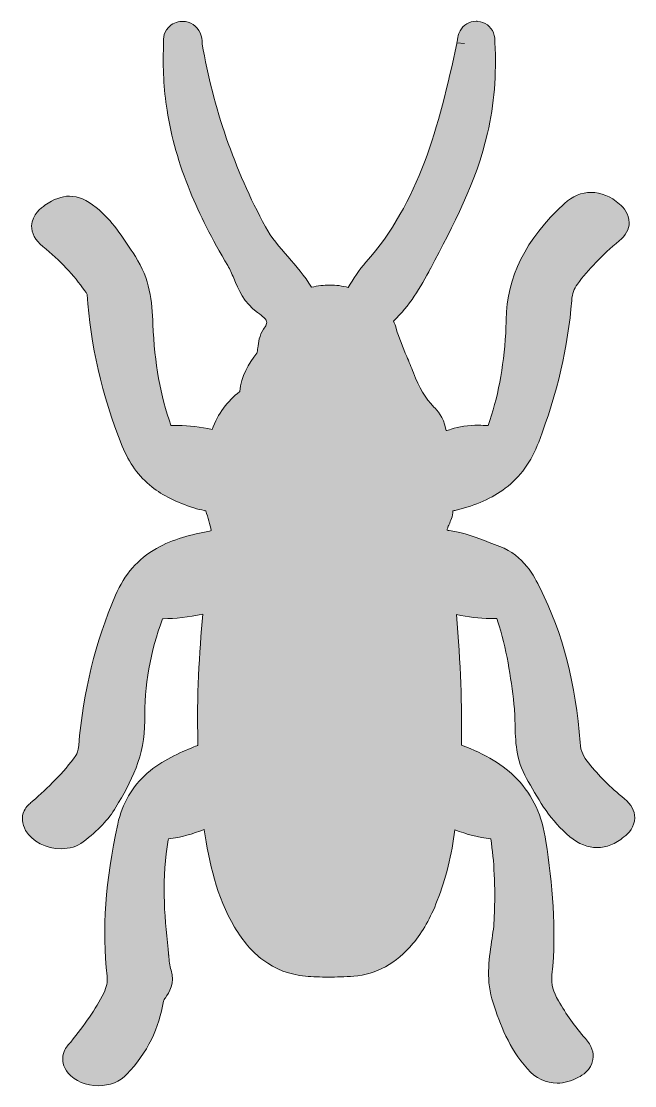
# Model space of a CAD drawing. Extents: x 55 to 1944, y -876 to -124.
# Drawn here: x 1014 to 1448, y -876 to -124 of the extents above; entities that cross this region are included whole.
import ezdxf

# ---------------------------------------------------------------- set-up
doc = ezdxf.new("R2010")
doc.units = 0
doc.header["$MEASUREMENT"] = 0
doc.layers.add('Layer 1', color=7, linetype='Continuous')

# ---------------------------------------------------------------- blocks, each defined once
blk = doc.blocks.new('block 2')
at = {"layer": 'Layer 1', "true_color": 0x532214}
h = blk.add_hatch(color=19, dxfattribs=at)
h.dxf.hatch_style = 2
edge = h.paths.add_edge_path()
edge.add_spline(control_points=[(1441.08, -673.59), (1431.03, -665.33), (1422.75, -657.08), (1415.78, -648.37), (1412.18, -643.88), (1410.15, -640.22), (1409.69, -633.81), (1406.81, -592.67), (1397.56, -556.97), (1381.43, -524.67), (1377.38, -516.55), (1369.83, -501.44), (1352.87, -495.2), (1350.4, -494.29), (1347.78, -493.25), (1345.47, -492.34), (1336.66, -488.86), (1327.55, -485.27), (1317.17, -483.95), (1316.51, -483.87), (1315.98, -483.77), (1315.56, -483.67), (1315.66, -483.21), (1315.82, -482.63), (1316.06, -481.91), (1316.27, -481.28), (1316.66, -480.4), (1317.01, -479.6), (1318.13, -477.07), (1319.52, -473.94), (1319.79, -470.05), (1320.25, -469.91), (1320.93, -469.71), (1321.94, -469.48), (1336.15, -466.13), (1347.53, -461.07), (1356.74, -454.03), (1367.41, -445.87), (1375.15, -435.18), (1380.42, -421.34), (1393.59, -386.74), (1401.23, -353.98), (1403.8, -321.2), (1404.18, -316.36), (1405.32, -313.13), (1407.84, -309.7), (1415.49, -299.3), (1425.17, -289.3), (1437.44, -279.11), (1442.02, -275.3), (1444.38, -270.99), (1444.44, -266.29), (1444.53, -259.94), (1440.57, -255.71), (1437.58, -253.09), (1431.43, -247.68), (1424.5, -244.82), (1417.55, -244.82), (1410.72, -244.82), (1404.16, -247.57), (1398.57, -252.76), (1370.94, -278.42), (1357.86, -304.53), (1357.41, -334.92), (1357.36, -338.23), (1357.25, -341.32), (1357.07, -344.37), (1355.56, -369.03), (1351.47, -390.4), (1344.58, -409.69), (1342.19, -409.55), (1340.01, -409.48), (1337.95, -409.48), (1330.48, -409.48), (1324.08, -410.41), (1318.4, -412.31), (1316.78, -412.86), (1315.66, -413.12), (1314.92, -413.24), (1314.79, -412.81), (1314.65, -412.21), (1314.5, -411.4), (1313.19, -404.15), (1308.36, -398.61), (1306.35, -396.57), (1300.18, -390.3), (1295.82, -383.05), (1291.76, -372.33), (1290.26, -368.39), (1288.56, -364.38), (1287.06, -360.84), (1284.33, -354.38), (1281.5, -347.71), (1279.67, -341.12), (1279.17, -339.34), (1278.47, -337.57), (1277.6, -335.89), (1289.19, -325.16), (1296.71, -312.02), (1303.98, -298.38), (1303.98, -298.38), (1304, -298.35), (1304, -298.35), (1319.87, -268.54), (1336.27, -237.72), (1344.26, -202.94), (1348.92, -182.62), (1350.61, -161.7), (1349.44, -138.96), (1349.44, -138.88), (1349.44, -138.77), (1349.43, -138.66), (1349.43, -138.66), (1349.43, -138.48), (1349.43, -138.48), (1349.43, -137.04), (1349.42, -134.63), (1348.41, -132.04), (1346.59, -127.38), (1342.47, -124.36), (1337.38, -123.93), (1336.99, -123.9), (1336.59, -123.88), (1336.18, -123.88), (1331.3, -123.88), (1327.03, -126.44), (1324.76, -130.74), (1323.56, -133.01), (1323.19, -135.26), (1322.97, -136.61), (1322.95, -136.77), (1322.92, -136.92), (1322.9, -137.06), (1322.89, -137.08), (1322.89, -137.09), (1322.89, -137.1), (1322.75, -137.85), (1322.68, -138.49), (1322.62, -139.01), (1322.62, -139.01), (1327.86, -139.6), (1327.86, -139.6), (1327.86, -139.6), (1322.62, -139.04), (1322.62, -139.04), (1322.6, -139.21), (1322.58, -139.37), (1322.56, -139.5), (1309.58, -199.15), (1295.77, -251.96), (1258.24, -294.15), (1253.22, -299.79), (1249.38, -306.02), (1245.7, -312.09), (1241.49, -310.93), (1237.1, -310.34), (1232.61, -310.34), (1228.44, -310.34), (1224.1, -310.85), (1219.68, -311.86), (1214.82, -303.86), (1208.88, -297.06), (1203.12, -290.44), (1197, -283.42), (1191.22, -276.79), (1187.14, -269.25), (1165.16, -228.6), (1150.11, -185.1), (1142.41, -139.94), (1142.39, -139.79), (1142.37, -139.38), (1142.35, -139.14), (1142.35, -139.14), (1142.34, -139.07), (1142.34, -139.07), (1142.22, -137.34), (1142.04, -134.73), (1140.91, -132.08), (1138.77, -127.07), (1134.03, -123.96), (1128.55, -123.96), (1128.39, -123.96), (1128.24, -123.96), (1128.05, -123.97), (1124.27, -124.09), (1120.87, -125.6), (1118.48, -128.21), (1114.51, -132.53), (1114.79, -137.76), (1114.94, -140.57), (1114.95, -140.79), (1114.97, -141.25), (1114.97, -141.41), (1114.34, -156.36), (1115.19, -171.59), (1117.5, -186.69), (1120.42, -205.71), (1125.76, -224.53), (1133.84, -244.22), (1140.55, -260.6), (1149.27, -277.75), (1160.48, -296.64), (1162.04, -299.27), (1163.31, -302.34), (1164.67, -305.6), (1167.9, -313.34), (1171.91, -322.97), (1181.57, -329.71), (1185.36, -332.36), (1187.51, -334.49), (1187.96, -336.05), (1188.08, -336.48), (1188.46, -337.77), (1185.83, -341.54), (1182.76, -345.94), (1182.16, -350.81), (1181.67, -354.74), (1181.54, -355.82), (1181.3, -357.75), (1181.05, -358.53), (1175.3, -366.17), (1169.74, -374.55), (1169.06, -385.72), (1160.08, -392.26), (1153.47, -401.27), (1149.36, -412.57), (1141.15, -410.61), (1133.1, -409.62), (1125.35, -409.62), (1123.66, -409.62), (1121.99, -409.66), (1120.37, -409.75), (1120.34, -409.67), (1120.31, -409.59), (1120.27, -409.5), (1112.82, -388.79), (1108.65, -365.47), (1107.5, -338.2), (1106.81, -321.87), (1105.35, -305.91), (1095.1, -290.17), (1095.1, -290.17), (1093.49, -287.69), (1093.49, -287.69), (1086.2, -276.44), (1078.67, -264.82), (1067.3, -255.46), (1060.63, -249.97), (1054.85, -247.52), (1048.57, -247.52), (1042.91, -247.52), (1037.53, -249.51), (1031.15, -253.99), (1028.64, -255.74), (1021.99, -260.39), (1021.7, -268.4), (1021.52, -273.71), (1024.19, -278.66), (1029.67, -283.11), (1041.93, -293.07), (1051.6, -303.28), (1059.25, -314.34), (1059.46, -314.64), (1059.67, -314.94), (1059.88, -315.25), (1060.23, -315.73), (1060.84, -316.6), (1061.01, -316.95), (1063.14, -352.39), (1071.25, -387.48), (1085.81, -424.23), (1090.54, -436.18), (1097.4, -445.6), (1106.76, -453.03), (1114.62, -459.26), (1124.04, -463.97), (1136.41, -467.88), (1139.01, -468.7), (1141.58, -469.27), (1143.84, -469.78), (1143.84, -469.78), (1144.77, -469.99), (1144.98, -470.04), (1146.42, -474.84), (1147.78, -479.43), (1148.76, -483.99), (1148.4, -484.07), (1147.99, -484.15), (1147.53, -484.24), (1134.94, -486.73), (1121.69, -489.94), (1110.05, -496.53), (1096.84, -504.02), (1087.35, -514.85), (1081.04, -529.62), (1066.77, -563.01), (1058.26, -597.74), (1055, -635.79), (1054.65, -639.87), (1054.02, -641.45), (1052.97, -642.93), (1044.27, -655.19), (1033.11, -665.72), (1022.34, -675.28), (1022.24, -675.36), (1022.03, -675.53), (1021.85, -675.68), (1021.85, -675.68), (1021.77, -675.75), (1021.77, -675.75), (1020.34, -676.9), (1017.94, -678.82), (1016.42, -682.03), (1014.37, -686.39), (1014.73, -691.3), (1017.44, -695.86), (1022.13, -703.77), (1032, -708.88), (1042.58, -708.88), (1048.56, -708.88), (1053.94, -707.19), (1058.15, -704), (1068.72, -695.97), (1076.08, -688.21), (1081.29, -679.55), (1091.81, -662.1), (1102.05, -643.01), (1101.71, -618.5), (1101.36, -593.65), (1105.62, -569.33), (1114.37, -546.21), (1114.53, -546.21), (1114.68, -546.21), (1114.84, -546.21), (1123.34, -546.21), (1132.52, -545.19), (1142.73, -543.12), (1140.43, -570.17), (1138.31, -601.76), (1139.38, -633.17), (1139.43, -634.62), (1139.38, -635.29), (1139.33, -635.59), (1139.03, -635.8), (1138.28, -636.2), (1136.43, -636.93), (1126.51, -640.82), (1113.8, -646.44), (1103.5, -655.44), (1092.66, -664.92), (1085.82, -676.7), (1082.6, -691.46), (1073.8, -731.77), (1071.4, -765.92), (1075.05, -798.93), (1075.51, -803.15), (1074.86, -806.5), (1072.73, -810.88), (1066.99, -822.66), (1059.21, -833.26), (1049.33, -845.53), (1049.22, -845.65), (1049.01, -845.88), (1048.81, -846.11), (1048.81, -846.11), (1048.71, -846.22), (1048.71, -846.22), (1047.42, -847.64), (1045.25, -850.01), (1044.22, -853.53), (1042.82, -858.31), (1044.03, -863.25), (1047.6, -867.44), (1052.39, -873.05), (1060.34, -876.4), (1068.88, -876.4), (1076.93, -876.4), (1084.31, -873.46), (1089.11, -868.33), (1103.51, -852.99), (1112.18, -835.56), (1114.89, -816.53), (1115.07, -816.07), (1115.83, -814.96), (1116.35, -814.2), (1118.79, -810.63), (1123.34, -803.98), (1120.32, -794.64), (1119.35, -791.66), (1119.01, -787.96), (1118.65, -784.05), (1118.65, -784.05), (1118.64, -783.94), (1118.64, -783.94), (1118.52, -782.58), (1118.39, -781.17), (1118.23, -779.76), (1115.46, -755.35), (1113.57, -729.12), (1118.35, -702.61), (1118.41, -702.3), (1118.46, -702.02), (1118.51, -701.79), (1127.49, -701.02), (1135.89, -698.29), (1143.69, -695.31), (1143.69, -695.35), (1143.7, -695.39), (1143.71, -695.42), (1147.29, -718.33), (1152.39, -742.52), (1165.31, -764.33), (1171.16, -774.22), (1177.72, -781.8), (1185.35, -787.51), (1194.15, -794.09), (1204.26, -797.93), (1215.4, -798.92), (1220.57, -799.38), (1226.05, -799.61), (1231.68, -799.61), (1237.29, -799.61), (1243.31, -799.38), (1249.55, -798.92), (1265.58, -797.72), (1279.67, -789.98), (1291.44, -775.9), (1298.37, -767.61), (1303.85, -757.96), (1308.67, -745.53), (1314.76, -729.87), (1318.94, -713.03), (1321.14, -695.4), (1329.44, -698.79), (1337.93, -700.96), (1346.46, -701.88), (1348.99, -717.82), (1349.78, -734.94), (1349.02, -757.33), (1348.84, -762.85), (1348.01, -768.47), (1347.13, -774.43), (1345.11, -788.12), (1343.02, -802.27), (1348.15, -817.83), (1353.06, -832.75), (1359.4, -849.89), (1372.39, -864.48), (1378.28, -871.09), (1385.61, -874.59), (1393.56, -874.59), (1398.59, -874.59), (1403.67, -873.18), (1408.67, -870.4), (1410.86, -869.17), (1417.54, -865.45), (1418.81, -857.94), (1419.65, -852.96), (1417.88, -847.98), (1413.55, -843.11), (1406.1, -834.74), (1399.66, -825.74), (1394.42, -816.35), (1390.69, -809.66), (1389.04, -805.22), (1389.81, -798.08), (1393.33, -765.38), (1389.84, -733.38), (1385.56, -703.67), (1382.96, -685.69), (1376.3, -671.3), (1365.17, -659.66), (1355.62, -649.67), (1342.75, -641.84), (1325.81, -635.72), (1325.77, -635.71), (1325.73, -635.69), (1325.7, -635.68), (1326.32, -607.64), (1325.22, -578.02), (1322.27, -543.28), (1330.49, -545.13), (1338.46, -546.07), (1346.05, -546.07), (1347.36, -546.07), (1348.64, -546.04), (1349.86, -545.99), (1350.04, -545.99), (1350.22, -545.98), (1350.39, -545.98), (1350.51, -545.98), (1350.62, -545.98), (1350.71, -545.98), (1350.87, -546.33), (1351.08, -546.88), (1351.36, -547.7), (1357.86, -567.24), (1360.64, -587.54), (1362.94, -606.66), (1363.46, -611.03), (1363.56, -615.52), (1363.66, -620.28), (1363.92, -632.28), (1364.21, -645.88), (1371.88, -659.3), (1371.88, -659.3), (1373.07, -661.39), (1373.07, -661.39), (1380.89, -675.12), (1388.98, -689.3), (1402.53, -700.38), (1408.84, -705.54), (1415.13, -708.05), (1421.75, -708.05), (1425.07, -708.05), (1428.37, -707.39), (1431.56, -706.1), (1434.63, -704.86), (1437.7, -703), (1440.7, -700.56), (1443.98, -697.9), (1448.33, -693.59), (1448.34, -686.96), (1448.36, -682.04), (1445.91, -677.54), (1441.08, -673.59)], knot_values=[0, 0, 0, 0, 1, 1, 1, 2, 2, 2, 3, 3, 3, 4, 4, 4, 5, 5, 5, 6, 6, 6, 7, 7, 7, 8, 8, 8, 9, 9, 9, 10, 10, 10, 11, 11, 11, 12, 12, 12, 13, 13, 13, 14, 14, 14, 15, 15, 15, 16, 16, 16, 17, 17, 17, 18, 18, 18, 19, 19, 19, 20, 20, 20, 21, 21, 21, 22, 22, 22, 23, 23, 23, 24, 24, 24, 25, 25, 25, 26, 26, 26, 27, 27, 27, 28, 28, 28, 29, 29, 29, 30, 30, 30, 31, 31, 31, 32, 32, 32, 33, 33, 33, 34, 34, 34, 35, 35, 35, 36, 36, 36, 37, 37, 37, 38, 38, 38, 39, 39, 39, 40, 40, 40, 41, 41, 41, 42, 42, 42, 43, 43, 43, 44, 44, 44, 45, 45, 45, 46, 46, 46, 47, 47, 47, 48, 48, 48, 49, 49, 49, 50, 50, 50, 51, 51, 51, 52, 52, 52, 53, 53, 53, 54, 54, 54, 55, 55, 55, 56, 56, 56, 57, 57, 57, 58, 58, 58, 59, 59, 59, 60, 60, 60, 61, 61, 61, 62, 62, 62, 63, 63, 63, 64, 64, 64, 65, 65, 65, 66, 66, 66, 67, 67, 67, 68, 68, 68, 69, 69, 69, 70, 70, 70, 71, 71, 71, 72, 72, 72, 73, 73, 73, 74, 74, 74, 75, 75, 75, 76, 76, 76, 77, 77, 77, 78, 78, 78, 79, 79, 79, 80, 80, 80, 81, 81, 81, 82, 82, 82, 83, 83, 83, 84, 84, 84, 85, 85, 85, 86, 86, 86, 87, 87, 87, 88, 88, 88, 89, 89, 89, 90, 90, 90, 91, 91, 91, 92, 92, 92, 93, 93, 93, 94, 94, 94, 95, 95, 95, 96, 96, 96, 97, 97, 97, 98, 98, 98, 99, 99, 99, 100, 100, 100, 101, 101, 101, 102, 102, 102, 103, 103, 103, 104, 104, 104, 105, 105, 105, 106, 106, 106, 107, 107, 107, 108, 108, 108, 109, 109, 109, 110, 110, 110, 111, 111, 111, 112, 112, 112, 113, 113, 113, 114, 114, 114, 115, 115, 115, 116, 116, 116, 117, 117, 117, 118, 118, 118, 119, 119, 119, 120, 120, 120, 121, 121, 121, 122, 122, 122, 123, 123, 123, 124, 124, 124, 125, 125, 125, 126, 126, 126, 127, 127, 127, 128, 128, 128, 129, 129, 129, 130, 130, 130, 131, 131, 131, 132, 132, 132, 133, 133, 133, 134, 134, 134, 135, 135, 135, 136, 136, 136, 137, 137, 137, 138, 138, 138, 139, 139, 139, 140, 140, 140, 141, 141, 141, 142, 142, 142, 143, 143, 143, 144, 144, 144, 145, 145, 145, 146, 146, 146, 147, 147, 147, 148, 148, 148, 149, 149, 149, 150, 150, 150, 151, 151, 151, 152, 152, 152, 153, 153, 153, 154, 154, 154, 155, 155, 155, 156, 156, 156, 157, 157, 157, 158, 158, 158, 159, 159, 159, 160, 160, 160, 161, 161, 161, 162, 162, 162, 163, 163, 163, 164, 164, 164, 165, 165, 165, 166, 166, 166, 167, 167, 167, 168, 168, 168, 169, 169, 169, 170, 170, 170, 171, 171, 171, 172, 172, 172, 173, 173, 173, 174, 174, 174, 175, 175, 175, 175], degree=3, periodic=1)
at = {"layer": 'Layer 1', "lineweight": 0}
blk.add_open_spline([(1441.08, -673.59), (1431.03, -665.33), (1422.75, -657.08), (1415.78, -648.37), (1412.18, -643.88), (1410.15, -640.22), (1409.69, -633.81), (1406.81, -592.67), (1397.56, -556.97), (1381.43, -524.67), (1377.38, -516.55), (1369.83, -501.44), (1352.87, -495.2), (1350.4, -494.29), (1347.78, -493.25), (1345.47, -492.34), (1336.66, -488.86), (1327.55, -485.27), (1317.17, -483.95), (1316.51, -483.87), (1315.98, -483.77), (1315.56, -483.67), (1315.66, -483.21), (1315.82, -482.63), (1316.06, -481.91), (1316.27, -481.28), (1316.66, -480.4), (1317.01, -479.6), (1318.13, -477.07), (1319.52, -473.94), (1319.79, -470.05), (1320.25, -469.91), (1320.93, -469.71), (1321.94, -469.48), (1336.15, -466.13), (1347.53, -461.07), (1356.74, -454.03), (1367.41, -445.87), (1375.15, -435.18), (1380.42, -421.34), (1393.59, -386.74), (1401.23, -353.98), (1403.8, -321.2), (1404.18, -316.36), (1405.32, -313.13), (1407.84, -309.7), (1415.49, -299.3), (1425.17, -289.3), (1437.44, -279.11), (1442.02, -275.3), (1444.38, -270.99), (1444.44, -266.29), (1444.53, -259.94), (1440.57, -255.71), (1437.58, -253.09), (1431.43, -247.68), (1424.5, -244.82), (1417.55, -244.82), (1410.72, -244.82), (1404.16, -247.57), (1398.57, -252.76), (1370.94, -278.42), (1357.86, -304.53), (1357.41, -334.92), (1357.36, -338.23), (1357.25, -341.32), (1357.07, -344.37), (1355.56, -369.03), (1351.47, -390.4), (1344.58, -409.69), (1342.19, -409.55), (1340.01, -409.48), (1337.95, -409.48), (1330.48, -409.48), (1324.08, -410.41), (1318.4, -412.31), (1316.78, -412.86), (1315.66, -413.12), (1314.92, -413.24), (1314.79, -412.81), (1314.65, -412.21), (1314.5, -411.4), (1313.19, -404.15), (1308.36, -398.61), (1306.35, -396.57), (1300.18, -390.3), (1295.82, -383.05), (1291.76, -372.33), (1290.26, -368.39), (1288.56, -364.38), (1287.06, -360.84), (1284.33, -354.38), (1281.5, -347.71), (1279.67, -341.12), (1279.17, -339.34), (1278.47, -337.57), (1277.6, -335.89), (1289.19, -325.16), (1296.71, -312.02), (1303.98, -298.38), (1303.98, -298.38), (1304, -298.35), (1304, -298.35), (1319.87, -268.54), (1336.27, -237.72), (1344.26, -202.94), (1348.92, -182.62), (1350.61, -161.7), (1349.44, -138.96), (1349.44, -138.88), (1349.44, -138.77), (1349.43, -138.66), (1349.43, -138.66), (1349.43, -138.48), (1349.43, -138.48), (1349.43, -137.04), (1349.42, -134.63), (1348.41, -132.04), (1346.59, -127.38), (1342.47, -124.36), (1337.38, -123.93), (1336.99, -123.9), (1336.59, -123.88), (1336.18, -123.88), (1331.3, -123.88), (1327.03, -126.44), (1324.76, -130.74), (1323.56, -133.01), (1323.19, -135.26), (1322.97, -136.61), (1322.95, -136.77), (1322.92, -136.92), (1322.9, -137.06), (1322.89, -137.08), (1322.89, -137.09), (1322.89, -137.1), (1322.75, -137.85), (1322.68, -138.49), (1322.62, -139.01), (1322.62, -139.01), (1327.86, -139.6), (1327.86, -139.6), (1327.86, -139.6), (1322.62, -139.04), (1322.62, -139.04), (1322.6, -139.21), (1322.58, -139.37), (1322.56, -139.5), (1309.58, -199.15), (1295.77, -251.96), (1258.24, -294.15), (1253.22, -299.79), (1249.38, -306.02), (1245.7, -312.09), (1241.49, -310.93), (1237.1, -310.34), (1232.61, -310.34), (1228.44, -310.34), (1224.1, -310.85), (1219.68, -311.86), (1214.82, -303.86), (1208.88, -297.06), (1203.12, -290.44), (1197, -283.42), (1191.22, -276.79), (1187.14, -269.25), (1165.16, -228.6), (1150.11, -185.1), (1142.41, -139.94), (1142.39, -139.79), (1142.37, -139.38), (1142.35, -139.14), (1142.35, -139.14), (1142.34, -139.07), (1142.34, -139.07), (1142.22, -137.34), (1142.04, -134.73), (1140.91, -132.08), (1138.77, -127.07), (1134.03, -123.96), (1128.55, -123.96), (1128.39, -123.96), (1128.24, -123.96), (1128.05, -123.97), (1124.27, -124.09), (1120.87, -125.6), (1118.48, -128.21), (1114.51, -132.53), (1114.79, -137.76), (1114.94, -140.57), (1114.95, -140.79), (1114.97, -141.25), (1114.97, -141.41), (1114.34, -156.36), (1115.19, -171.59), (1117.5, -186.69), (1120.42, -205.71), (1125.76, -224.53), (1133.84, -244.22), (1140.55, -260.6), (1149.27, -277.75), (1160.48, -296.64), (1162.04, -299.27), (1163.31, -302.34), (1164.67, -305.6), (1167.9, -313.34), (1171.91, -322.97), (1181.57, -329.71), (1185.36, -332.36), (1187.51, -334.49), (1187.96, -336.05), (1188.08, -336.48), (1188.46, -337.77), (1185.83, -341.54), (1182.76, -345.94), (1182.16, -350.81), (1181.67, -354.74), (1181.54, -355.82), (1181.3, -357.75), (1181.05, -358.53), (1175.3, -366.17), (1169.74, -374.55), (1169.06, -385.72), (1160.08, -392.26), (1153.47, -401.27), (1149.36, -412.57), (1141.15, -410.61), (1133.1, -409.62), (1125.35, -409.62), (1123.66, -409.62), (1121.99, -409.66), (1120.37, -409.75), (1120.34, -409.67), (1120.31, -409.59), (1120.27, -409.5), (1112.82, -388.79), (1108.65, -365.47), (1107.5, -338.2), (1106.81, -321.87), (1105.35, -305.91), (1095.1, -290.17), (1095.1, -290.17), (1093.49, -287.69), (1093.49, -287.69), (1086.2, -276.44), (1078.67, -264.82), (1067.3, -255.46), (1060.63, -249.97), (1054.85, -247.52), (1048.57, -247.52), (1042.91, -247.52), (1037.53, -249.51), (1031.15, -253.99), (1028.64, -255.74), (1021.99, -260.39), (1021.7, -268.4), (1021.52, -273.71), (1024.19, -278.66), (1029.67, -283.11), (1041.93, -293.07), (1051.6, -303.28), (1059.25, -314.34), (1059.46, -314.64), (1059.67, -314.94), (1059.88, -315.25), (1060.23, -315.73), (1060.84, -316.6), (1061.01, -316.95), (1063.14, -352.39), (1071.25, -387.48), (1085.81, -424.23), (1090.54, -436.18), (1097.4, -445.6), (1106.76, -453.03), (1114.62, -459.26), (1124.04, -463.97), (1136.41, -467.88), (1139.01, -468.7), (1141.58, -469.27), (1143.84, -469.78), (1143.84, -469.78), (1144.77, -469.99), (1144.98, -470.04), (1146.42, -474.84), (1147.78, -479.43), (1148.76, -483.99), (1148.4, -484.07), (1147.99, -484.15), (1147.53, -484.24), (1134.94, -486.73), (1121.69, -489.94), (1110.05, -496.53), (1096.84, -504.02), (1087.35, -514.85), (1081.04, -529.62), (1066.77, -563.01), (1058.26, -597.74), (1055, -635.79), (1054.65, -639.87), (1054.02, -641.45), (1052.97, -642.93), (1044.27, -655.19), (1033.11, -665.72), (1022.34, -675.28), (1022.24, -675.36), (1022.03, -675.53), (1021.85, -675.68), (1021.85, -675.68), (1021.77, -675.75), (1021.77, -675.75), (1020.34, -676.9), (1017.94, -678.82), (1016.42, -682.03), (1014.37, -686.39), (1014.73, -691.3), (1017.44, -695.86), (1022.13, -703.77), (1032, -708.88), (1042.58, -708.88), (1048.56, -708.88), (1053.94, -707.19), (1058.15, -704), (1068.72, -695.97), (1076.08, -688.21), (1081.29, -679.55), (1091.81, -662.1), (1102.05, -643.01), (1101.71, -618.5), (1101.36, -593.65), (1105.62, -569.33), (1114.37, -546.21), (1114.53, -546.21), (1114.68, -546.21), (1114.84, -546.21), (1123.34, -546.21), (1132.52, -545.19), (1142.73, -543.12), (1140.43, -570.17), (1138.31, -601.76), (1139.38, -633.17), (1139.43, -634.62), (1139.38, -635.29), (1139.33, -635.59), (1139.03, -635.8), (1138.28, -636.2), (1136.43, -636.93), (1126.51, -640.82), (1113.8, -646.44), (1103.5, -655.44), (1092.66, -664.92), (1085.82, -676.7), (1082.6, -691.46), (1073.8, -731.77), (1071.4, -765.92), (1075.05, -798.93), (1075.51, -803.15), (1074.86, -806.5), (1072.73, -810.88), (1066.99, -822.66), (1059.21, -833.26), (1049.33, -845.53), (1049.22, -845.65), (1049.01, -845.88), (1048.81, -846.11), (1048.81, -846.11), (1048.71, -846.22), (1048.71, -846.22), (1047.42, -847.64), (1045.25, -850.01), (1044.22, -853.53), (1042.82, -858.31), (1044.03, -863.25), (1047.6, -867.44), (1052.39, -873.05), (1060.34, -876.4), (1068.88, -876.4), (1076.93, -876.4), (1084.31, -873.46), (1089.11, -868.33), (1103.51, -852.99), (1112.18, -835.56), (1114.89, -816.53), (1115.07, -816.07), (1115.83, -814.96), (1116.35, -814.2), (1118.79, -810.63), (1123.34, -803.98), (1120.32, -794.64), (1119.35, -791.66), (1119.01, -787.96), (1118.65, -784.05), (1118.65, -784.05), (1118.64, -783.94), (1118.64, -783.94), (1118.52, -782.58), (1118.39, -781.17), (1118.23, -779.76), (1115.46, -755.35), (1113.57, -729.12), (1118.35, -702.61), (1118.41, -702.3), (1118.46, -702.02), (1118.51, -701.79), (1127.49, -701.02), (1135.89, -698.29), (1143.69, -695.31), (1143.69, -695.35), (1143.7, -695.39), (1143.71, -695.42), (1147.29, -718.33), (1152.39, -742.52), (1165.31, -764.33), (1171.16, -774.22), (1177.72, -781.8), (1185.35, -787.51), (1194.15, -794.09), (1204.26, -797.93), (1215.4, -798.92), (1220.57, -799.38), (1226.05, -799.61), (1231.68, -799.61), (1237.29, -799.61), (1243.31, -799.38), (1249.55, -798.92), (1265.58, -797.72), (1279.67, -789.98), (1291.44, -775.9), (1298.37, -767.61), (1303.85, -757.96), (1308.67, -745.53), (1314.76, -729.87), (1318.94, -713.03), (1321.14, -695.4), (1329.44, -698.79), (1337.93, -700.96), (1346.46, -701.88), (1348.99, -717.82), (1349.78, -734.94), (1349.02, -757.33), (1348.84, -762.85), (1348.01, -768.47), (1347.13, -774.43), (1345.11, -788.12), (1343.02, -802.27), (1348.15, -817.83), (1353.06, -832.75), (1359.4, -849.89), (1372.39, -864.48), (1378.28, -871.09), (1385.61, -874.59), (1393.56, -874.59), (1398.59, -874.59), (1403.67, -873.18), (1408.67, -870.4), (1410.86, -869.17), (1417.54, -865.45), (1418.81, -857.94), (1419.65, -852.96), (1417.88, -847.98), (1413.55, -843.11), (1406.1, -834.74), (1399.66, -825.74), (1394.42, -816.35), (1390.69, -809.66), (1389.04, -805.22), (1389.81, -798.08), (1393.33, -765.38), (1389.84, -733.38), (1385.56, -703.67), (1382.96, -685.69), (1376.3, -671.3), (1365.17, -659.66), (1355.62, -649.67), (1342.75, -641.84), (1325.81, -635.72), (1325.77, -635.71), (1325.73, -635.69), (1325.7, -635.68), (1326.32, -607.64), (1325.22, -578.02), (1322.27, -543.28), (1330.49, -545.13), (1338.46, -546.07), (1346.05, -546.07), (1347.36, -546.07), (1348.64, -546.04), (1349.86, -545.99), (1350.04, -545.99), (1350.22, -545.98), (1350.39, -545.98), (1350.51, -545.98), (1350.62, -545.98), (1350.71, -545.98), (1350.87, -546.33), (1351.08, -546.88), (1351.36, -547.7), (1357.86, -567.24), (1360.64, -587.54), (1362.94, -606.66), (1363.46, -611.03), (1363.56, -615.52), (1363.66, -620.28), (1363.92, -632.28), (1364.21, -645.88), (1371.88, -659.3), (1371.88, -659.3), (1373.07, -661.39), (1373.07, -661.39), (1380.89, -675.12), (1388.98, -689.3), (1402.53, -700.38), (1408.84, -705.54), (1415.13, -708.05), (1421.75, -708.05), (1425.07, -708.05), (1428.37, -707.39), (1431.56, -706.1), (1434.63, -704.86), (1437.7, -703), (1440.7, -700.56), (1443.98, -697.9), (1448.33, -693.59), (1448.34, -686.96), (1448.36, -682.04), (1445.91, -677.54), (1441.08, -673.59)], degree=3, knots=[0, 0, 0, 0, 1, 1, 1, 2, 2, 2, 3, 3, 3, 4, 4, 4, 5, 5, 5, 6, 6, 6, 7, 7, 7, 8, 8, 8, 9, 9, 9, 10, 10, 10, 11, 11, 11, 12, 12, 12, 13, 13, 13, 14, 14, 14, 15, 15, 15, 16, 16, 16, 17, 17, 17, 18, 18, 18, 19, 19, 19, 20, 20, 20, 21, 21, 21, 22, 22, 22, 23, 23, 23, 24, 24, 24, 25, 25, 25, 26, 26, 26, 27, 27, 27, 28, 28, 28, 29, 29, 29, 30, 30, 30, 31, 31, 31, 32, 32, 32, 33, 33, 33, 34, 34, 34, 35, 35, 35, 36, 36, 36, 37, 37, 37, 38, 38, 38, 39, 39, 39, 40, 40, 40, 41, 41, 41, 42, 42, 42, 43, 43, 43, 44, 44, 44, 45, 45, 45, 46, 46, 46, 47, 47, 47, 48, 48, 48, 49, 49, 49, 50, 50, 50, 51, 51, 51, 52, 52, 52, 53, 53, 53, 54, 54, 54, 55, 55, 55, 56, 56, 56, 57, 57, 57, 58, 58, 58, 59, 59, 59, 60, 60, 60, 61, 61, 61, 62, 62, 62, 63, 63, 63, 64, 64, 64, 65, 65, 65, 66, 66, 66, 67, 67, 67, 68, 68, 68, 69, 69, 69, 70, 70, 70, 71, 71, 71, 72, 72, 72, 73, 73, 73, 74, 74, 74, 75, 75, 75, 76, 76, 76, 77, 77, 77, 78, 78, 78, 79, 79, 79, 80, 80, 80, 81, 81, 81, 82, 82, 82, 83, 83, 83, 84, 84, 84, 85, 85, 85, 86, 86, 86, 87, 87, 87, 88, 88, 88, 89, 89, 89, 90, 90, 90, 91, 91, 91, 92, 92, 92, 93, 93, 93, 94, 94, 94, 95, 95, 95, 96, 96, 96, 97, 97, 97, 98, 98, 98, 99, 99, 99, 100, 100, 100, 101, 101, 101, 102, 102, 102, 103, 103, 103, 104, 104, 104, 105, 105, 105, 106, 106, 106, 107, 107, 107, 108, 108, 108, 109, 109, 109, 110, 110, 110, 111, 111, 111, 112, 112, 112, 113, 113, 113, 114, 114, 114, 115, 115, 115, 116, 116, 116, 117, 117, 117, 118, 118, 118, 119, 119, 119, 120, 120, 120, 121, 121, 121, 122, 122, 122, 123, 123, 123, 124, 124, 124, 125, 125, 125, 126, 126, 126, 127, 127, 127, 128, 128, 128, 129, 129, 129, 130, 130, 130, 131, 131, 131, 132, 132, 132, 133, 133, 133, 134, 134, 134, 135, 135, 135, 136, 136, 136, 137, 137, 137, 138, 138, 138, 139, 139, 139, 140, 140, 140, 141, 141, 141, 142, 142, 142, 143, 143, 143, 144, 144, 144, 145, 145, 145, 146, 146, 146, 147, 147, 147, 148, 148, 148, 149, 149, 149, 150, 150, 150, 151, 151, 151, 152, 152, 152, 153, 153, 153, 154, 154, 154, 155, 155, 155, 156, 156, 156, 157, 157, 157, 158, 158, 158, 159, 159, 159, 160, 160, 160, 161, 161, 161, 162, 162, 162, 163, 163, 163, 164, 164, 164, 165, 165, 165, 166, 166, 166, 167, 167, 167, 168, 168, 168, 169, 169, 169, 170, 170, 170, 171, 171, 171, 172, 172, 172, 173, 173, 173, 174, 174, 174, 175, 175, 175, 175], dxfattribs=at)

msp = doc.modelspace()

# ---------------------------------------------------------------- block references
at = {"layer": 'Layer 1'}
msp.add_blockref('block 2', (0, 0), dxfattribs=at)

doc.saveas('drawing.dxf')
